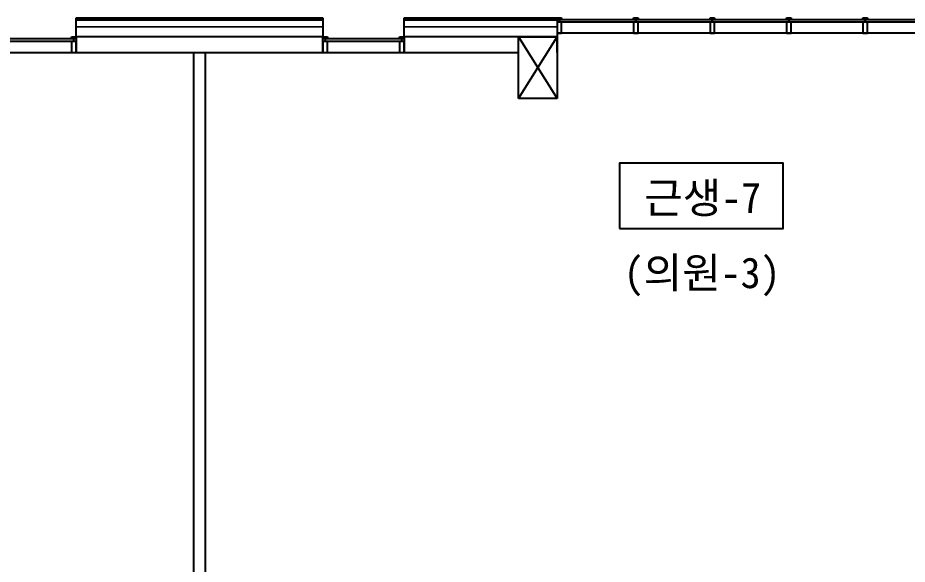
# Model space of a CAD drawing. Header units: millimetres. Extents: x 16332047 to 33387680, y -14835522 to -7015081.
# Drawn here: x 17009244 to 17020814, y -7478036 to -7470921 of the extents above; entities that cross this region are included whole.
import ezdxf
from ezdxf.enums import TextEntityAlignment as Align

# ---------------------------------------------------------------- set-up
doc = ezdxf.new("R2010")
doc.units = ezdxf.units.MM
doc.header["$LTSCALE"] = 300
doc.header["$MEASUREMENT"] = 0
doc.layers.add('arch', color=255, linetype='CONTINUOUS', lineweight=25)
doc.styles.add('돋움체', font='')
doc.styles.get('돋움체').set_extended_font_data('DotumChe')

msp = doc.modelspace()

# ---------------------------------------------------------------- linework, layer by layer
at = {"layer": 'arch'}
for p, q in [((17010004, -7470921), (17013214, -7470921)), ((17010004, -7470951), (17010004, -7470921)), ((17010004, -7471171), (17010004, -7470921)), ((17010004, -7470921), (17013214, -7470921)), ((17013214, -7470951), (17010004, -7470951)), ((17013214, -7470921), (17013214, -7470951)), ((17013214, -7470921), (17013214, -7471171)), ((17014269, -7470921), (17015264, -7470921)), ((17014269, -7470951), (17014269, -7470921)), ((17014269, -7471171), (17014269, -7470921)), ((17014269, -7470921), (17016259, -7470921)), ((17015264, -7470951), (17014269, -7470951)), ((17015264, -7470921), (17015264, -7470951)), ((17015264, -7470921), (17016259, -7470921)), ((17015264, -7470951), (17015264, -7470921)), ((17016259, -7470951), (17015264, -7470951)), ((17016259, -7470921), (17016259, -7470951)), ((17016259, -7470921), (17016259, -7471171)), ((17016259, -7470946), (17016259, -7470921)), ((17016259, -7470921), (17016319, -7470921)), ((17016319, -7470946), (17016259, -7470946)), ((17016319, -7470980), (17016259, -7470980)), ((17016259, -7470980), (17016259, -7471121)), ((17017284, -7470946), (17016289, -7470946)), ((17016289, -7470946), (17016289, -7470974)), ((17016289, -7470974), (17017284, -7470974)), ((17016319, -7470921), (17016319, -7470946)), ((17016319, -7471121), (17016319, -7470980)), ((17017254, -7470946), (17017254, -7470921)), ((17017254, -7470921), (17017314, -7470921)), ((17017314, -7470946), (17017254, -7470946)), ((17017314, -7470980), (17017254, -7470980)), ((17017254, -7470980), (17017254, -7471121)), ((17018279, -7470946), (17017284, -7470946)), ((17017284, -7470946), (17017284, -7470974)), ((17017284, -7470974), (17017284, -7470946)), ((17017284, -7470974), (17018279, -7470974)), ((17017314, -7470921), (17017314, -7470946)), ((17017314, -7471121), (17017314, -7470980)), ((17018249, -7470946), (17018249, -7470921)), ((17018249, -7470921), (17018309, -7470921)), ((17018309, -7470946), (17018249, -7470946)), ((17018309, -7470980), (17018249, -7470980)), ((17018249, -7470980), (17018249, -7471121)), ((17019274, -7470946), (17018279, -7470946)), ((17018279, -7470946), (17018279, -7470974)), ((17018279, -7470974), (17018279, -7470946)), ((17018279, -7470974), (17019274, -7470974)), ((17018309, -7470921), (17018309, -7470946)), ((17018309, -7471121), (17018309, -7470980)), ((17019244, -7470946), (17019244, -7470921)), ((17019244, -7470921), (17019304, -7470921)), ((17019304, -7470946), (17019244, -7470946)), ((17019304, -7470980), (17019244, -7470980)), ((17019244, -7470980), (17019244, -7471121)), ((17020269, -7470946), (17019274, -7470946)), ((17019274, -7470946), (17019274, -7470974)), ((17019274, -7470974), (17019274, -7470946)), ((17019274, -7470974), (17020269, -7470974)), ((17019304, -7470921), (17019304, -7470946)), ((17019304, -7471121), (17019304, -7470980)), ((17020239, -7470946), (17020239, -7470921)), ((17020239, -7470921), (17020299, -7470921)), ((17020299, -7470946), (17020239, -7470946)), ((17020299, -7470980), (17020239, -7470980)), ((17020239, -7470980), (17020239, -7471121)), ((17021264, -7470946), (17020269, -7470946)), ((17020269, -7470946), (17020269, -7470974)), ((17020269, -7470974), (17020269, -7470946)), ((17020269, -7470974), (17021264, -7470974)), ((17020299, -7470921), (17020299, -7470946)), ((17020299, -7471121), (17020299, -7470980)), ((17013214, -7471042), (17010004, -7471041)), ((17016259, -7471042), (17014269, -7471041)), ((17009974, -7471196), (17008979, -7471196)), ((17008979, -7471224), (17009974, -7471224)), ((17009944, -7471196), (17009944, -7471171)), ((17009944, -7471171), (17010004, -7471171)), ((17010004, -7471196), (17009944, -7471196)), ((17009974, -7471224), (17009974, -7471196)), ((17013214, -7471171), (17010004, -7471171)), ((17010004, -7471171), (17010004, -7471371)), ((17010004, -7471171), (17010004, -7471196)), ((17013214, -7471371), (17013214, -7471171)), ((17013214, -7471196), (17013214, -7471171)), ((17013214, -7471171), (17013274, -7471171)), ((17013274, -7471196), (17013214, -7471196)), ((17014239, -7471196), (17013244, -7471196)), ((17013244, -7471196), (17013244, -7471224)), ((17013244, -7471224), (17014239, -7471224)), ((17013274, -7471171), (17013274, -7471196)), ((17014209, -7471196), (17014209, -7471171)), ((17014209, -7471171), (17014269, -7471171)), ((17014269, -7471196), (17014209, -7471196)), ((17014239, -7471224), (17014239, -7471196)), ((17016259, -7471171), (17014269, -7471171)), ((17014269, -7471171), (17014269, -7471371)), ((17014269, -7471171), (17014269, -7471196)), ((17015759, -7471171), (17016259, -7471971)), ((17015759, -7471971), (17016259, -7471171)), ((17015759, -7471971), (17015759, -7471171)), ((17015759, -7471171), (17016259, -7471171)), ((17024309, -7471121), (17016259, -7471121)), ((17016259, -7471121), (17016319, -7471121)), ((17016259, -7471371), (17016259, -7471171)), ((17016259, -7471171), (17016259, -7471971)), ((17017254, -7471121), (17017314, -7471121)), ((17018249, -7471121), (17018309, -7471121)), ((17019244, -7471121), (17019304, -7471121)), ((17020239, -7471121), (17020299, -7471121)), ((17010004, -7471230), (17009944, -7471230)), ((17009944, -7471230), (17009944, -7471371)), ((17010004, -7471371), (17010004, -7471230)), ((17013274, -7471230), (17013214, -7471230)), ((17013214, -7471230), (17013214, -7471371)), ((17013274, -7471371), (17013274, -7471230)), ((17014269, -7471230), (17014209, -7471230)), ((17014209, -7471230), (17014209, -7471371)), ((17014269, -7471371), (17014269, -7471230)), ((17008949, -7471371), (17010004, -7471371)), ((17009944, -7471371), (17010004, -7471371)), ((17010004, -7471371), (17013214, -7471371)), ((17011534, -7478471), (17011534, -7471371)), ((17011684, -7478471), (17011684, -7471371)), ((17013214, -7471371), (17013274, -7471371)), ((17013214, -7471371), (17014269, -7471371)), ((17014209, -7471371), (17014269, -7471371)), ((17014269, -7471371), (17015759, -7471371)), ((17016259, -7471971), (17015759, -7471971))]:
    msp.add_line(p, q, dxfattribs=at)
msp.add_lwpolyline([(17017071, -7473665), (17019199, -7473665), (17019199, -7472814), (17017071, -7472814)], close=True, dxfattribs=at)

# ---------------------------------------------------------------- texts
at = {"layer": 'arch', "style": '돋움체'}
for s, p in [('근생-7', (17018153, -7473465)), ('(의원-3)', (17018146, -7474441))]:
    msp.add_text(s, height=400, dxfattribs=at).set_placement(p, align=Align.CENTER)

doc.saveas('drawing.dxf')
